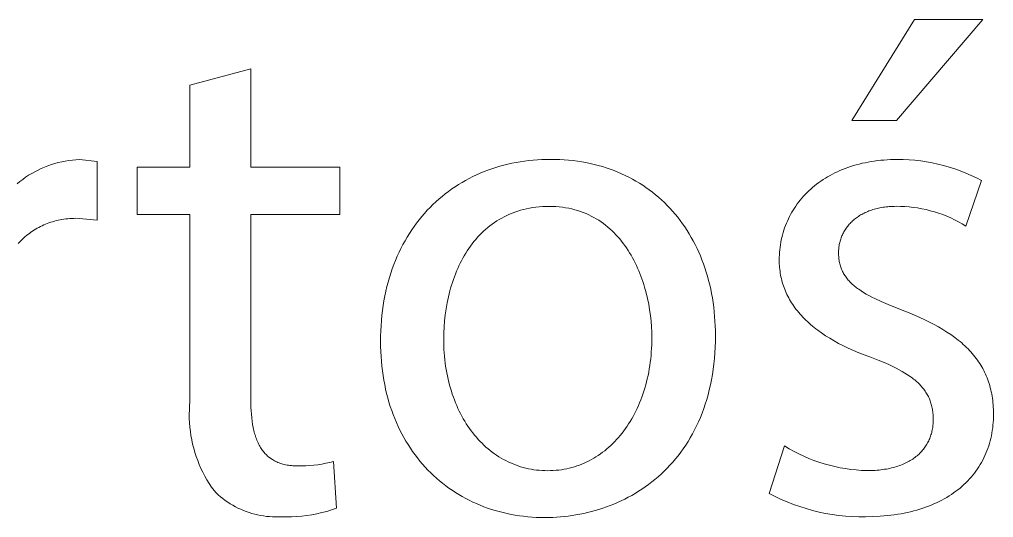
# Model space of a CAD drawing. Header units: millimetres. Extents: x 373 to 3451, y -552 to 1598.
# Drawn here: x 2661.95 to 2704.34, y -500.7 to -479.01 of the extents above; entities that cross this region are included whole.
import ezdxf

# ---------------------------------------------------------------- set-up
doc = ezdxf.new("R2010")
doc.units = ezdxf.units.MM
doc.header["$MEASUREMENT"] = 0
doc.layers.add('Domyślny', color=7, linetype='Continuous', true_color=0x000000)

msp = doc.modelspace()

# ---------------------------------------------------------------- linework, layer by layer
at = {"layer": 'Domyślny', "color": 18, "lineweight": 15, "true_color": 0x000000}
for p, q in [((2698.174, -483.416), (2700.9, -479.009)), ((2703.883, -479.009), (2700.121, -483.416)), ((2700.9, -479.009), (2703.883, -479.009)), ((2669.372, -481.868), (2672.016, -481.161)), ((2672.016, -481.161), (2672.016, -485.445)), ((2669.372, -485.445), (2669.372, -481.868)), ((2700.121, -483.416), (2698.174, -483.416)), ((2663.044, -485.439), (2663.19, -485.382)), ((2663.19, -485.382), (2663.337, -485.33)), ((2663.337, -485.33), (2663.487, -485.284)), ((2663.487, -485.284), (2663.637, -485.243)), ((2663.637, -485.243), (2663.79, -485.207)), ((2663.79, -485.207), (2663.943, -485.176)), ((2663.943, -485.176), (2664.097, -485.151)), ((2664.097, -485.151), (2664.252, -485.131)), ((2664.252, -485.131), (2664.408, -485.116)), ((2664.408, -485.116), (2664.564, -485.107)), ((2664.564, -485.107), (2665.333, -485.199)), ((2665.333, -485.199), (2665.333, -487.751)), ((2682.853, -485.404), (2683.028, -485.356)), ((2683.028, -485.356), (2683.205, -485.312)), ((2683.205, -485.312), (2683.384, -485.272)), ((2683.384, -485.272), (2683.565, -485.236)), ((2683.565, -485.236), (2683.747, -485.205)), ((2683.747, -485.205), (2683.931, -485.177)), ((2683.931, -485.177), (2684.117, -485.154)), ((2684.117, -485.154), (2684.304, -485.135)), ((2684.304, -485.135), (2684.492, -485.12)), ((2684.492, -485.12), (2684.682, -485.109)), ((2684.682, -485.109), (2684.873, -485.103)), ((2684.873, -485.103), (2685.066, -485.101)), ((2685.066, -485.101), (2685.266, -485.103)), ((2685.266, -485.103), (2685.463, -485.11)), ((2685.463, -485.11), (2685.659, -485.121)), ((2685.659, -485.121), (2685.852, -485.137)), ((2685.852, -485.137), (2686.044, -485.157)), ((2686.044, -485.157), (2686.233, -485.182)), ((2686.233, -485.182), (2686.42, -485.21)), ((2686.42, -485.21), (2686.604, -485.244)), ((2686.604, -485.244), (2686.786, -485.281)), ((2686.786, -485.281), (2686.966, -485.323)), ((2686.966, -485.323), (2687.144, -485.368)), ((2687.144, -485.368), (2687.319, -485.418)), ((2698.125, -485.413), (2698.247, -485.375)), ((2698.247, -485.375), (2698.37, -485.339)), ((2698.37, -485.339), (2698.496, -485.305)), ((2698.496, -485.305), (2698.624, -485.274)), ((2698.624, -485.274), (2698.754, -485.246)), ((2698.754, -485.246), (2698.886, -485.22)), ((2698.886, -485.22), (2699.02, -485.197)), ((2699.02, -485.197), (2699.156, -485.176)), ((2699.156, -485.176), (2699.294, -485.158)), ((2699.294, -485.158), (2699.434, -485.142)), ((2699.434, -485.142), (2699.576, -485.13)), ((2699.576, -485.13), (2699.72, -485.12)), ((2699.72, -485.12), (2699.865, -485.113)), ((2699.865, -485.113), (2700.013, -485.108)), ((2700.013, -485.108), (2700.162, -485.107)), ((2700.162, -485.107), (2700.417, -485.11)), ((2700.417, -485.11), (2700.67, -485.122)), ((2700.67, -485.122), (2700.924, -485.142)), ((2700.924, -485.142), (2701.177, -485.17)), ((2701.177, -485.17), (2701.428, -485.207)), ((2701.428, -485.207), (2701.678, -485.253)), ((2701.678, -485.253), (2701.927, -485.307)), ((2701.927, -485.307), (2702.173, -485.369)), ((2702.173, -485.369), (2702.417, -485.439)), ((2662.219, -485.882), (2662.35, -485.796)), ((2662.35, -485.796), (2662.483, -485.715)), ((2662.483, -485.715), (2662.62, -485.639)), ((2662.62, -485.639), (2662.759, -485.567)), ((2662.759, -485.567), (2662.9, -485.501)), ((2662.9, -485.501), (2663.044, -485.439)), ((2667.066, -487.505), (2667.066, -485.445)), ((2667.066, -485.445), (2669.372, -485.445)), ((2672.016, -485.445), (2675.9, -485.445)), ((2675.9, -485.445), (2675.9, -487.505)), ((2681.682, -485.853), (2681.843, -485.777)), ((2681.843, -485.777), (2682.006, -485.705)), ((2682.006, -485.705), (2682.171, -485.637)), ((2682.171, -485.637), (2682.339, -485.573)), ((2682.339, -485.573), (2682.508, -485.513)), ((2682.508, -485.513), (2682.68, -485.456)), ((2682.68, -485.456), (2682.853, -485.404)), ((2687.319, -485.418), (2687.491, -485.472)), ((2687.491, -485.472), (2687.661, -485.531)), ((2687.661, -485.531), (2687.829, -485.593)), ((2687.829, -485.593), (2687.994, -485.659)), ((2687.994, -485.659), (2688.157, -485.729)), ((2688.157, -485.729), (2688.316, -485.803)), ((2688.316, -485.803), (2688.474, -485.881)), ((2697.125, -485.859), (2697.227, -485.801)), ((2697.227, -485.801), (2697.332, -485.745)), ((2697.332, -485.745), (2697.439, -485.691)), ((2697.439, -485.691), (2697.548, -485.639)), ((2697.548, -485.639), (2697.659, -485.589)), ((2697.659, -485.589), (2697.772, -485.542)), ((2697.772, -485.542), (2697.888, -485.496)), ((2697.888, -485.496), (2698.005, -485.453)), ((2698.005, -485.453), (2698.125, -485.413)), ((2702.417, -485.439), (2702.659, -485.518)), ((2702.659, -485.518), (2702.898, -485.604)), ((2702.898, -485.604), (2703.134, -485.699)), ((2703.134, -485.699), (2703.367, -485.801)), ((2703.367, -485.801), (2703.596, -485.911)), ((2661.845, -486.166), (2661.967, -486.067)), ((2661.967, -486.067), (2662.091, -485.972)), ((2662.091, -485.972), (2662.219, -485.882)), ((2680.914, -486.292), (2681.063, -486.196)), ((2681.063, -486.196), (2681.214, -486.105)), ((2681.214, -486.105), (2681.368, -486.017)), ((2681.368, -486.017), (2681.524, -485.933)), ((2681.524, -485.933), (2681.682, -485.853)), ((2688.474, -485.881), (2688.628, -485.963)), ((2688.628, -485.963), (2688.78, -486.048)), ((2688.78, -486.048), (2688.929, -486.137)), ((2688.929, -486.137), (2689.075, -486.23)), ((2689.075, -486.23), (2689.218, -486.327)), ((2696.558, -486.25), (2696.646, -486.18)), ((2696.646, -486.18), (2696.738, -486.112)), ((2696.738, -486.112), (2696.831, -486.046)), ((2696.831, -486.046), (2696.927, -485.982)), ((2696.927, -485.982), (2697.025, -485.92)), ((2697.025, -485.92), (2697.125, -485.859)), ((2703.821, -486.029), (2703.145, -488.007)), ((2703.596, -485.911), (2703.821, -486.029)), ((2680.345, -486.712), (2680.483, -486.601)), ((2680.483, -486.601), (2680.624, -486.494)), ((2680.624, -486.494), (2680.768, -486.391)), ((2680.768, -486.391), (2680.914, -486.292)), ((2689.218, -486.327), (2689.359, -486.427)), ((2689.359, -486.427), (2689.496, -486.531)), ((2689.496, -486.531), (2689.631, -486.639)), ((2689.631, -486.639), (2689.763, -486.75)), ((2696.074, -486.707), (2696.149, -486.627)), ((2696.149, -486.627), (2696.226, -486.548)), ((2696.226, -486.548), (2696.305, -486.471)), ((2696.305, -486.471), (2696.387, -486.396)), ((2696.387, -486.396), (2696.471, -486.322)), ((2696.471, -486.322), (2696.558, -486.25)), ((2679.821, -487.192), (2679.948, -487.066)), ((2679.948, -487.066), (2680.077, -486.944)), ((2680.077, -486.944), (2680.21, -486.826)), ((2680.21, -486.826), (2680.345, -486.712)), ((2689.763, -486.75), (2689.892, -486.864)), ((2689.892, -486.864), (2690.017, -486.982)), ((2690.017, -486.982), (2690.14, -487.104)), ((2695.737, -487.133), (2695.799, -487.045)), ((2695.799, -487.045), (2695.864, -486.958)), ((2695.864, -486.958), (2695.932, -486.873)), ((2695.932, -486.873), (2696.002, -486.789)), ((2696.002, -486.789), (2696.074, -486.707)), ((2669.372, -487.505), (2667.066, -487.505)), ((2669.372, -495.643), (2669.372, -487.505)), ((2675.9, -487.505), (2672.016, -487.505)), ((2672.016, -487.505), (2672.016, -495.55)), ((2679.459, -487.59), (2679.577, -487.453)), ((2679.577, -487.453), (2679.697, -487.321)), ((2679.697, -487.321), (2679.821, -487.192)), ((2683.276, -487.49), (2683.161, -487.542)), ((2683.393, -487.442), (2683.276, -487.49)), ((2683.513, -487.397), (2683.393, -487.442)), ((2683.636, -487.355), (2683.513, -487.397)), ((2683.761, -487.317), (2683.636, -487.355)), ((2683.889, -487.283), (2683.761, -487.317)), ((2684.019, -487.252), (2683.889, -487.283)), ((2684.152, -487.226), (2684.019, -487.252)), ((2684.288, -487.203), (2684.152, -487.226)), ((2684.426, -487.184), (2684.288, -487.203)), ((2684.566, -487.17), (2684.426, -487.184)), ((2684.71, -487.159), (2684.566, -487.17)), ((2684.856, -487.153), (2684.71, -487.159)), ((2685.004, -487.151), (2684.856, -487.153)), ((2685.153, -487.153), (2685.004, -487.151)), ((2685.299, -487.16), (2685.153, -487.153)), ((2685.443, -487.171), (2685.299, -487.16)), ((2685.583, -487.187), (2685.443, -487.171)), ((2685.721, -487.207), (2685.583, -487.187)), ((2685.856, -487.232), (2685.721, -487.207)), ((2685.988, -487.26), (2685.856, -487.232)), ((2686.117, -487.293), (2685.988, -487.26)), ((2686.244, -487.329), (2686.117, -487.293)), ((2686.368, -487.37), (2686.244, -487.329)), ((2686.489, -487.414), (2686.368, -487.37)), ((2686.608, -487.462), (2686.489, -487.414)), ((2686.724, -487.514), (2686.608, -487.462)), ((2686.837, -487.569), (2686.724, -487.514)), ((2690.14, -487.104), (2690.259, -487.229)), ((2690.259, -487.229), (2690.376, -487.357)), ((2690.376, -487.357), (2690.489, -487.488)), ((2690.489, -487.488), (2690.599, -487.623)), ((2695.462, -487.594), (2695.512, -487.499)), ((2695.512, -487.499), (2695.565, -487.405)), ((2695.565, -487.405), (2695.62, -487.313)), ((2695.62, -487.313), (2695.677, -487.222)), ((2695.677, -487.222), (2695.737, -487.133)), ((2698.607, -487.496), (2698.558, -487.524)), ((2698.657, -487.469), (2698.607, -487.496)), ((2698.707, -487.443), (2698.657, -487.469)), ((2698.759, -487.418), (2698.707, -487.443)), ((2698.812, -487.394), (2698.759, -487.418)), ((2698.867, -487.371), (2698.812, -487.394)), ((2698.922, -487.349), (2698.867, -487.371)), ((2698.978, -487.328), (2698.922, -487.349)), ((2699.036, -487.308), (2698.978, -487.328)), ((2699.094, -487.289), (2699.036, -487.308)), ((2699.154, -487.271), (2699.094, -487.289)), ((2699.215, -487.254), (2699.154, -487.271)), ((2699.276, -487.239), (2699.215, -487.254)), ((2699.339, -487.224), (2699.276, -487.239)), ((2699.403, -487.211), (2699.339, -487.224)), ((2699.468, -487.199), (2699.403, -487.211)), ((2699.534, -487.188), (2699.468, -487.199)), ((2699.601, -487.179), (2699.534, -487.188)), ((2699.67, -487.17), (2699.601, -487.179)), ((2699.739, -487.163), (2699.67, -487.17)), ((2699.809, -487.157), (2699.739, -487.163)), ((2699.881, -487.152), (2699.809, -487.157)), ((2699.953, -487.149), (2699.881, -487.152)), ((2700.026, -487.147), (2699.953, -487.149)), ((2700.101, -487.146), (2700.026, -487.147)), ((2700.289, -487.148), (2700.101, -487.146)), ((2700.478, -487.157), (2700.289, -487.148)), ((2700.666, -487.171), (2700.478, -487.157)), ((2700.853, -487.192), (2700.666, -487.171)), ((2701.04, -487.219), (2700.853, -487.192)), ((2701.225, -487.252), (2701.04, -487.219)), ((2701.41, -487.291), (2701.225, -487.252)), ((2701.593, -487.337), (2701.41, -487.291)), ((2701.774, -487.388), (2701.593, -487.337)), ((2701.954, -487.445), (2701.774, -487.388)), ((2702.131, -487.508), (2701.954, -487.445)), ((2702.307, -487.577), (2702.131, -487.508)), ((2663.082, -487.925), (2663.007, -487.957)), ((2663.158, -487.895), (2663.082, -487.925)), ((2663.235, -487.867), (2663.158, -487.895)), ((2663.313, -487.84), (2663.235, -487.867)), ((2663.391, -487.815), (2663.313, -487.84)), ((2663.471, -487.792), (2663.391, -487.815)), ((2663.552, -487.771), (2663.471, -487.792)), ((2663.634, -487.752), (2663.552, -487.771)), ((2663.716, -487.735), (2663.634, -487.752)), ((2663.8, -487.72), (2663.716, -487.735)), ((2663.884, -487.706), (2663.8, -487.72)), ((2663.97, -487.695), (2663.884, -487.706)), ((2664.056, -487.686), (2663.97, -487.695)), ((2664.143, -487.679), (2664.056, -487.686)), ((2664.231, -487.673), (2664.143, -487.679)), ((2664.32, -487.67), (2664.231, -487.673)), ((2664.41, -487.669), (2664.32, -487.67)), ((2665.333, -487.751), (2664.41, -487.669)), ((2679.126, -488.021), (2679.234, -487.873)), ((2679.234, -487.873), (2679.345, -487.73)), ((2679.345, -487.73), (2679.459, -487.59)), ((2682.522, -487.921), (2682.425, -487.995)), ((2682.623, -487.851), (2682.522, -487.921)), ((2682.725, -487.783), (2682.623, -487.851)), ((2682.83, -487.718), (2682.725, -487.783)), ((2682.938, -487.656), (2682.83, -487.718)), ((2683.048, -487.597), (2682.938, -487.656)), ((2683.161, -487.542), (2683.048, -487.597)), ((2686.948, -487.628), (2686.837, -487.569)), ((2687.056, -487.69), (2686.948, -487.628)), ((2687.161, -487.755), (2687.056, -487.69)), ((2687.264, -487.823), (2687.161, -487.755)), ((2687.364, -487.895), (2687.264, -487.823)), ((2687.462, -487.969), (2687.364, -487.895)), ((2690.599, -487.623), (2690.706, -487.761)), ((2690.706, -487.761), (2690.809, -487.902)), ((2690.809, -487.902), (2690.909, -488.046)), ((2695.289, -487.986), (2695.328, -487.886)), ((2695.328, -487.886), (2695.37, -487.788)), ((2695.37, -487.788), (2695.415, -487.69)), ((2695.415, -487.69), (2695.462, -487.594)), ((2698.066, -487.927), (2698.033, -487.965)), ((2698.101, -487.889), (2698.066, -487.927)), ((2698.137, -487.852), (2698.101, -487.889)), ((2698.174, -487.815), (2698.137, -487.852)), ((2698.212, -487.78), (2698.174, -487.815)), ((2698.251, -487.745), (2698.212, -487.78)), ((2698.291, -487.711), (2698.251, -487.745)), ((2698.333, -487.677), (2698.291, -487.711)), ((2698.376, -487.645), (2698.333, -487.677)), ((2698.42, -487.613), (2698.376, -487.645)), ((2698.465, -487.583), (2698.42, -487.613)), ((2698.511, -487.553), (2698.465, -487.583)), ((2698.558, -487.524), (2698.511, -487.553)), ((2702.48, -487.652), (2702.307, -487.577)), ((2702.651, -487.733), (2702.48, -487.652)), ((2702.818, -487.819), (2702.651, -487.733)), ((2702.983, -487.91), (2702.818, -487.819)), ((2703.145, -488.007), (2702.983, -487.91)), ((2662.38, -488.325), (2662.315, -488.374)), ((2662.445, -488.277), (2662.38, -488.325)), ((2662.512, -488.231), (2662.445, -488.277)), ((2662.579, -488.187), (2662.512, -488.231)), ((2662.648, -488.144), (2662.579, -488.187)), ((2662.718, -488.104), (2662.648, -488.144)), ((2662.789, -488.064), (2662.718, -488.104)), ((2662.861, -488.027), (2662.789, -488.064)), ((2662.933, -487.991), (2662.861, -488.027)), ((2663.007, -487.957), (2662.933, -487.991)), ((2678.824, -488.483), (2678.921, -488.326)), ((2678.921, -488.326), (2679.022, -488.171)), ((2679.022, -488.171), (2679.126, -488.021)), ((2682.058, -488.318), (2681.973, -488.406)), ((2682.146, -488.234), (2682.058, -488.318)), ((2682.237, -488.151), (2682.146, -488.234)), ((2682.33, -488.072), (2682.237, -488.151)), ((2682.425, -487.995), (2682.33, -488.072)), ((2687.557, -488.047), (2687.462, -487.969)), ((2687.65, -488.127), (2687.557, -488.047)), ((2687.74, -488.21), (2687.65, -488.127)), ((2687.828, -488.295), (2687.74, -488.21)), ((2687.913, -488.383), (2687.828, -488.295)), ((2690.909, -488.046), (2691.006, -488.194)), ((2691.006, -488.194), (2691.1, -488.344)), ((2691.1, -488.344), (2691.19, -488.498)), ((2695.157, -488.396), (2695.186, -488.292)), ((2695.186, -488.292), (2695.217, -488.189)), ((2695.217, -488.189), (2695.252, -488.087)), ((2695.252, -488.087), (2695.289, -487.986)), ((2697.787, -488.342), (2697.766, -488.387)), ((2697.81, -488.298), (2697.787, -488.342)), ((2697.833, -488.254), (2697.81, -488.298)), ((2697.858, -488.211), (2697.833, -488.254)), ((2697.884, -488.169), (2697.858, -488.211)), ((2697.912, -488.127), (2697.884, -488.169)), ((2697.94, -488.085), (2697.912, -488.127)), ((2697.97, -488.045), (2697.94, -488.085)), ((2698.001, -488.005), (2697.97, -488.045)), ((2698.033, -487.965), (2698.001, -488.005)), ((2661.952, -488.701), (2661.895, -488.761)), ((2662.01, -488.643), (2661.952, -488.701)), ((2662.068, -488.586), (2662.01, -488.643)), ((2662.129, -488.53), (2662.068, -488.586)), ((2662.19, -488.477), (2662.129, -488.53)), ((2662.252, -488.424), (2662.19, -488.477)), ((2662.315, -488.374), (2662.252, -488.424)), ((2678.639, -488.809), (2678.73, -488.645)), ((2678.73, -488.645), (2678.824, -488.483)), ((2681.654, -488.78), (2681.581, -488.879)), ((2681.73, -488.683), (2681.654, -488.78)), ((2681.809, -488.588), (2681.73, -488.683)), ((2681.89, -488.496), (2681.809, -488.588)), ((2681.973, -488.406), (2681.89, -488.496)), ((2687.996, -488.474), (2687.913, -488.383)), ((2688.076, -488.567), (2687.996, -488.474)), ((2688.154, -488.662), (2688.076, -488.567)), ((2688.229, -488.76), (2688.154, -488.662)), ((2688.303, -488.859), (2688.229, -488.76)), ((2691.19, -488.498), (2691.276, -488.654)), ((2691.276, -488.654), (2691.359, -488.813)), ((2695.068, -488.821), (2695.086, -488.713)), ((2695.086, -488.713), (2695.107, -488.607)), ((2695.107, -488.607), (2695.13, -488.501)), ((2695.13, -488.501), (2695.157, -488.396)), ((2697.642, -488.764), (2697.632, -488.813)), ((2697.653, -488.715), (2697.642, -488.764)), ((2697.665, -488.667), (2697.653, -488.715)), ((2697.679, -488.619), (2697.665, -488.667)), ((2697.694, -488.572), (2697.679, -488.619)), ((2697.71, -488.525), (2697.694, -488.572)), ((2697.727, -488.479), (2697.71, -488.525)), ((2697.746, -488.433), (2697.727, -488.479)), ((2697.766, -488.387), (2697.746, -488.433)), ((2678.39, -489.324), (2678.469, -489.149)), ((2678.469, -489.149), (2678.553, -488.977)), ((2678.553, -488.977), (2678.639, -488.809)), ((2681.374, -489.189), (2681.31, -489.296)), ((2681.44, -489.083), (2681.374, -489.189)), ((2681.509, -488.98), (2681.44, -489.083)), ((2681.581, -488.879), (2681.509, -488.98)), ((2688.373, -488.961), (2688.303, -488.859)), ((2688.442, -489.065), (2688.373, -488.961)), ((2688.507, -489.17), (2688.442, -489.065)), ((2688.571, -489.277), (2688.507, -489.17)), ((2691.359, -488.813), (2691.439, -488.976)), ((2691.439, -488.976), (2691.515, -489.141)), ((2691.515, -489.141), (2691.587, -489.309)), ((2695.023, -489.26), (2695.03, -489.149)), ((2695.03, -489.149), (2695.04, -489.039)), ((2695.04, -489.039), (2695.053, -488.93)), ((2695.053, -488.93), (2695.068, -488.821)), ((2697.601, -489.114), (2697.6, -489.165)), ((2697.6, -489.165), (2697.601, -489.223)), ((2697.603, -489.063), (2697.601, -489.114)), ((2697.606, -489.012), (2697.603, -489.063)), ((2697.611, -488.962), (2697.606, -489.012)), ((2697.617, -488.912), (2697.611, -488.962)), ((2697.624, -488.862), (2697.617, -488.912)), ((2697.632, -488.813), (2697.624, -488.862)), ((2678.243, -489.684), (2678.315, -489.502)), ((2678.315, -489.502), (2678.39, -489.324)), ((2681.13, -489.629), (2681.075, -489.743)), ((2681.188, -489.516), (2681.13, -489.629)), ((2681.248, -489.405), (2681.188, -489.516)), ((2681.31, -489.296), (2681.248, -489.405)), ((2688.632, -489.386), (2688.571, -489.277)), ((2688.691, -489.496), (2688.632, -489.386)), ((2688.748, -489.608), (2688.691, -489.496)), ((2688.803, -489.721), (2688.748, -489.608)), ((2691.587, -489.309), (2691.656, -489.48)), ((2691.656, -489.48), (2691.721, -489.654)), ((2695.017, -489.483), (2695.019, -489.371)), ((2695.018, -489.567), (2695.017, -489.483)), ((2695.021, -489.649), (2695.018, -489.567)), ((2695.019, -489.371), (2695.023, -489.26)), ((2697.601, -489.223), (2697.603, -489.28)), ((2697.603, -489.28), (2697.606, -489.335)), ((2697.606, -489.335), (2697.611, -489.39)), ((2697.611, -489.39), (2697.617, -489.444)), ((2697.617, -489.444), (2697.624, -489.497)), ((2697.624, -489.497), (2697.633, -489.549)), ((2697.633, -489.549), (2697.643, -489.6)), ((2697.643, -489.6), (2697.654, -489.65)), ((2678.052, -490.249), (2678.111, -490.057)), ((2678.111, -490.057), (2678.175, -489.869)), ((2678.175, -489.869), (2678.243, -489.684)), ((2680.972, -489.976), (2680.924, -490.095)), ((2681.022, -489.859), (2680.972, -489.976)), ((2681.075, -489.743), (2681.022, -489.859)), ((2688.855, -489.836), (2688.803, -489.721)), ((2688.905, -489.952), (2688.855, -489.836)), ((2688.953, -490.069), (2688.905, -489.952)), ((2691.721, -489.654), (2691.783, -489.83)), ((2691.783, -489.83), (2691.841, -490.009)), ((2691.841, -490.009), (2691.895, -490.191)), ((2695.026, -489.732), (2695.021, -489.649)), ((2695.032, -489.814), (2695.026, -489.732)), ((2695.041, -489.896), (2695.032, -489.814)), ((2695.051, -489.977), (2695.041, -489.896)), ((2695.063, -490.057), (2695.051, -489.977)), ((2695.077, -490.138), (2695.063, -490.057)), ((2697.654, -489.65), (2697.667, -489.7)), ((2697.667, -489.7), (2697.681, -489.748)), ((2697.681, -489.748), (2697.696, -489.796)), ((2697.696, -489.796), (2697.713, -489.843)), ((2697.713, -489.843), (2697.731, -489.89)), ((2697.731, -489.89), (2697.75, -489.935)), ((2697.75, -489.935), (2697.771, -489.98)), ((2697.771, -489.98), (2697.794, -490.025)), ((2697.794, -490.025), (2697.817, -490.068)), ((2677.944, -490.642), (2677.996, -490.444)), ((2677.996, -490.444), (2678.052, -490.249)), ((2680.792, -490.46), (2680.753, -490.583)), ((2680.834, -490.337), (2680.792, -490.46)), ((2680.878, -490.215), (2680.834, -490.337)), ((2680.924, -490.095), (2680.878, -490.215)), ((2688.998, -490.187), (2688.953, -490.069)), ((2689.041, -490.306), (2688.998, -490.187)), ((2689.083, -490.426), (2689.041, -490.306)), ((2689.122, -490.546), (2689.083, -490.426)), ((2691.895, -490.191), (2691.945, -490.375)), ((2691.945, -490.375), (2691.991, -490.562)), ((2695.093, -490.217), (2695.077, -490.138)), ((2695.11, -490.296), (2695.093, -490.217)), ((2695.13, -490.375), (2695.11, -490.296)), ((2695.151, -490.453), (2695.13, -490.375)), ((2695.175, -490.531), (2695.151, -490.453)), ((2697.817, -490.068), (2697.842, -490.111)), ((2697.842, -490.111), (2697.868, -490.153)), ((2697.868, -490.153), (2697.896, -490.195)), ((2697.896, -490.195), (2697.925, -490.236)), ((2697.925, -490.236), (2697.956, -490.277)), ((2697.956, -490.277), (2697.988, -490.317)), ((2697.988, -490.317), (2698.021, -490.356)), ((2698.021, -490.356), (2698.056, -490.395)), ((2698.056, -490.395), (2698.092, -490.434)), ((2698.092, -490.434), (2698.129, -490.472)), ((2698.129, -490.472), (2698.168, -490.509)), ((2677.854, -491.049), (2677.897, -490.844)), ((2677.897, -490.844), (2677.944, -490.642)), ((2680.681, -490.834), (2680.648, -490.961)), ((2680.716, -490.708), (2680.681, -490.834)), ((2680.753, -490.583), (2680.716, -490.708)), ((2689.158, -490.668), (2689.122, -490.546)), ((2689.226, -490.912), (2689.158, -490.668)), ((2689.285, -491.158), (2689.226, -490.912)), ((2691.991, -490.562), (2692.034, -490.752)), ((2692.034, -490.752), (2692.073, -490.943)), ((2695.2, -490.608), (2695.175, -490.531)), ((2695.227, -490.685), (2695.2, -490.608)), ((2695.256, -490.761), (2695.227, -490.685)), ((2695.287, -490.837), (2695.256, -490.761)), ((2695.32, -490.912), (2695.287, -490.837)), ((2695.355, -490.987), (2695.32, -490.912)), ((2698.168, -490.509), (2698.208, -490.546)), ((2698.208, -490.546), (2698.25, -490.583)), ((2698.25, -490.583), (2698.293, -490.62)), ((2698.293, -490.62), (2698.338, -490.655)), ((2698.338, -490.655), (2698.384, -490.691)), ((2698.384, -490.691), (2698.431, -490.726)), ((2698.431, -490.726), (2698.48, -490.761)), ((2698.48, -490.761), (2698.582, -490.831)), ((2698.582, -490.831), (2698.69, -490.899)), ((2698.69, -490.899), (2698.803, -490.966)), ((2677.781, -491.468), (2677.815, -491.257)), ((2677.815, -491.257), (2677.854, -491.049)), ((2680.617, -491.089), (2680.563, -491.347)), ((2680.648, -490.961), (2680.617, -491.089)), ((2689.335, -491.405), (2689.285, -491.158)), ((2692.073, -490.943), (2692.107, -491.138)), ((2692.107, -491.138), (2692.138, -491.335)), ((2692.138, -491.335), (2692.165, -491.534)), ((2695.392, -491.061), (2695.355, -490.987)), ((2695.43, -491.134), (2695.392, -491.061)), ((2695.471, -491.207), (2695.43, -491.134)), ((2695.513, -491.28), (2695.471, -491.207)), ((2695.558, -491.352), (2695.513, -491.28)), ((2698.803, -490.966), (2698.922, -491.033)), ((2698.922, -491.033), (2699.047, -491.099)), ((2699.047, -491.099), (2699.178, -491.164)), ((2699.178, -491.164), (2699.458, -491.296)), ((2699.458, -491.296), (2699.761, -491.427)), ((2677.725, -491.899), (2677.751, -491.682)), ((2677.751, -491.682), (2677.781, -491.468)), ((2680.516, -491.608), (2680.479, -491.87)), ((2680.563, -491.347), (2680.516, -491.608)), ((2689.378, -491.653), (2689.335, -491.405)), ((2689.412, -491.9), (2689.378, -491.653)), ((2692.165, -491.534), (2692.188, -491.735)), ((2692.188, -491.735), (2692.206, -491.939)), ((2695.604, -491.423), (2695.558, -491.352)), ((2695.653, -491.494), (2695.604, -491.423)), ((2695.703, -491.564), (2695.653, -491.494)), ((2695.755, -491.633), (2695.703, -491.564)), ((2695.809, -491.702), (2695.755, -491.633)), ((2695.865, -491.771), (2695.809, -491.702)), ((2699.761, -491.427), (2700.439, -491.697)), ((2700.439, -491.697), (2700.677, -491.791)), ((2677.688, -492.344), (2677.704, -492.12)), ((2677.704, -492.12), (2677.725, -491.899)), ((2680.45, -492.135), (2680.429, -492.4)), ((2680.479, -491.87), (2680.45, -492.135)), ((2689.439, -492.146), (2689.412, -491.9)), ((2689.458, -492.39), (2689.439, -492.146)), ((2692.206, -491.939), (2692.221, -492.145)), ((2692.221, -492.145), (2692.232, -492.354)), ((2695.923, -491.839), (2695.865, -491.771)), ((2695.983, -491.906), (2695.923, -491.839)), ((2696.045, -491.972), (2695.983, -491.906)), ((2696.109, -492.038), (2696.045, -491.972)), ((2696.175, -492.104), (2696.109, -492.038)), ((2696.243, -492.168), (2696.175, -492.104)), ((2696.313, -492.233), (2696.243, -492.168)), ((2700.677, -491.791), (2700.909, -491.887)), ((2700.909, -491.887), (2701.132, -491.985)), ((2701.132, -491.985), (2701.348, -492.085)), ((2701.348, -492.085), (2701.557, -492.187)), ((2677.669, -492.8), (2677.676, -492.571)), ((2677.676, -492.571), (2677.688, -492.344)), ((2680.429, -492.4), (2680.417, -492.665)), ((2689.469, -492.631), (2689.458, -492.39)), ((2692.232, -492.354), (2692.238, -492.564)), ((2692.238, -492.564), (2692.24, -492.777)), ((2696.385, -492.296), (2696.313, -492.233)), ((2696.459, -492.359), (2696.385, -492.296)), ((2696.535, -492.421), (2696.459, -492.359)), ((2696.613, -492.483), (2696.535, -492.421)), ((2696.692, -492.543), (2696.613, -492.483)), ((2696.858, -492.663), (2696.692, -492.543)), ((2701.557, -492.187), (2701.758, -492.292)), ((2701.758, -492.292), (2701.952, -492.399)), ((2701.952, -492.399), (2702.139, -492.508)), ((2702.139, -492.508), (2702.318, -492.62)), ((2677.666, -493.033), (2677.669, -492.8)), ((2680.417, -492.665), (2680.413, -492.931)), ((2680.413, -492.931), (2680.414, -493.083)), ((2689.467, -493.182), (2689.471, -493.026)), ((2689.473, -492.869), (2689.469, -492.631)), ((2689.471, -493.026), (2689.473, -492.869)), ((2692.24, -492.777), (2692.237, -493.033)), ((2697.032, -492.78), (2696.858, -492.663)), ((2697.214, -492.895), (2697.032, -492.78)), ((2697.404, -493.006), (2697.214, -492.895)), ((2697.602, -493.115), (2697.404, -493.006)), ((2702.318, -492.62), (2702.489, -492.735)), ((2702.489, -492.735), (2702.653, -492.853)), ((2702.653, -492.853), (2702.732, -492.913)), ((2702.732, -492.913), (2702.81, -492.974)), ((2702.81, -492.974), (2702.885, -493.035)), ((2677.668, -493.253), (2677.666, -493.033)), ((2677.675, -493.469), (2677.668, -493.253)), ((2680.414, -493.083), (2680.418, -493.234)), ((2680.418, -493.234), (2680.425, -493.384)), ((2680.425, -493.384), (2680.435, -493.532)), ((2689.45, -493.488), (2689.46, -493.336)), ((2689.46, -493.336), (2689.467, -493.182)), ((2692.229, -493.285), (2692.215, -493.532)), ((2692.237, -493.033), (2692.229, -493.285)), ((2697.808, -493.221), (2697.602, -493.115)), ((2698.023, -493.324), (2697.808, -493.221)), ((2698.245, -493.424), (2698.023, -493.324)), ((2698.476, -493.521), (2698.245, -493.424)), ((2702.885, -493.035), (2702.958, -493.098)), ((2702.958, -493.098), (2703.03, -493.161)), ((2703.03, -493.161), (2703.1, -493.225)), ((2703.1, -493.225), (2703.168, -493.29)), ((2703.168, -493.29), (2703.234, -493.355)), ((2703.234, -493.355), (2703.298, -493.422)), ((2703.298, -493.422), (2703.36, -493.489)), ((2677.686, -493.683), (2677.675, -493.469)), ((2677.702, -493.895), (2677.686, -493.683)), ((2680.435, -493.532), (2680.447, -493.679)), ((2680.447, -493.679), (2680.461, -493.825)), ((2680.461, -493.825), (2680.479, -493.97)), ((2689.405, -493.937), (2689.423, -493.789)), ((2689.423, -493.789), (2689.438, -493.639)), ((2689.438, -493.639), (2689.45, -493.488)), ((2692.196, -493.775), (2692.172, -494.013)), ((2692.215, -493.532), (2692.196, -493.775)), ((2698.716, -493.615), (2698.476, -493.521)), ((2698.963, -493.706), (2698.716, -493.615)), ((2699.324, -493.844), (2698.963, -493.706)), ((2699.655, -493.982), (2699.324, -493.844)), ((2703.36, -493.489), (2703.42, -493.557)), ((2703.42, -493.557), (2703.479, -493.627)), ((2703.479, -493.627), (2703.535, -493.697)), ((2703.535, -493.697), (2703.59, -493.768)), ((2703.59, -493.768), (2703.643, -493.84)), ((2703.643, -493.84), (2703.693, -493.913)), ((2677.722, -494.103), (2677.702, -493.895)), ((2677.746, -494.309), (2677.722, -494.103)), ((2680.479, -493.97), (2680.499, -494.113)), ((2680.499, -494.113), (2680.521, -494.254)), ((2680.521, -494.254), (2680.546, -494.394)), ((2689.335, -494.371), (2689.361, -494.228)), ((2689.361, -494.228), (2689.384, -494.083)), ((2689.384, -494.083), (2689.405, -493.937)), ((2692.143, -494.247), (2692.108, -494.476)), ((2692.172, -494.013), (2692.143, -494.247)), ((2699.811, -494.052), (2699.655, -493.982)), ((2699.96, -494.122), (2699.811, -494.052)), ((2700.102, -494.192), (2699.96, -494.122)), ((2700.237, -494.263), (2700.102, -494.192)), ((2700.366, -494.335), (2700.237, -494.263)), ((2703.693, -493.913), (2703.742, -493.987)), ((2703.742, -493.987), (2703.789, -494.062)), ((2703.789, -494.062), (2703.834, -494.138)), ((2703.834, -494.138), (2703.878, -494.215)), ((2703.878, -494.215), (2703.919, -494.293)), ((2703.919, -494.293), (2703.958, -494.372)), ((2677.775, -494.513), (2677.746, -494.309)), ((2677.808, -494.713), (2677.775, -494.513)), ((2677.845, -494.911), (2677.808, -494.713)), ((2680.546, -494.394), (2680.573, -494.533)), ((2680.573, -494.533), (2680.603, -494.67)), ((2680.603, -494.67), (2680.636, -494.805)), ((2689.243, -494.79), (2689.276, -494.652)), ((2689.276, -494.652), (2689.307, -494.512)), ((2689.307, -494.512), (2689.335, -494.371)), ((2692.069, -494.701), (2692.024, -494.921)), ((2692.108, -494.476), (2692.069, -494.701)), ((2700.488, -494.407), (2700.366, -494.335)), ((2700.604, -494.481), (2700.488, -494.407)), ((2700.714, -494.555), (2700.604, -494.481)), ((2700.766, -494.593), (2700.714, -494.555)), ((2700.817, -494.631), (2700.766, -494.593)), ((2700.867, -494.669), (2700.817, -494.631)), ((2700.915, -494.708), (2700.867, -494.669)), ((2700.961, -494.747), (2700.915, -494.708)), ((2703.958, -494.372), (2703.996, -494.452)), ((2703.996, -494.452), (2704.031, -494.533)), ((2704.031, -494.533), (2704.065, -494.616)), ((2704.065, -494.616), (2704.097, -494.699)), ((2704.097, -494.699), (2704.127, -494.784)), ((2677.886, -495.106), (2677.845, -494.911)), ((2677.931, -495.298), (2677.886, -495.106)), ((2680.636, -494.805), (2680.671, -494.939)), ((2680.671, -494.939), (2680.708, -495.071)), ((2680.708, -495.071), (2680.747, -495.201)), ((2689.128, -495.192), (2689.169, -495.06)), ((2689.169, -495.06), (2689.207, -494.926)), ((2689.207, -494.926), (2689.243, -494.79)), ((2691.975, -495.137), (2691.922, -495.349)), ((2692.024, -494.921), (2691.975, -495.137)), ((2701.006, -494.786), (2700.961, -494.747)), ((2701.049, -494.826), (2701.006, -494.786)), ((2701.091, -494.866), (2701.049, -494.826)), ((2701.132, -494.907), (2701.091, -494.866)), ((2701.171, -494.948), (2701.132, -494.907)), ((2701.208, -494.989), (2701.171, -494.948)), ((2701.244, -495.031), (2701.208, -494.989)), ((2701.279, -495.073), (2701.244, -495.031)), ((2701.312, -495.116), (2701.279, -495.073)), ((2701.344, -495.16), (2701.312, -495.116)), ((2704.127, -494.784), (2704.155, -494.869)), ((2704.155, -494.869), (2704.181, -494.956)), ((2704.181, -494.956), (2704.205, -495.044)), ((2704.205, -495.044), (2704.227, -495.133)), ((2704.227, -495.133), (2704.247, -495.224)), ((2672.016, -495.55), (2672.018, -495.721)), ((2677.98, -495.488), (2677.931, -495.298)), ((2678.033, -495.674), (2677.98, -495.488)), ((2680.747, -495.201), (2680.789, -495.329)), ((2680.789, -495.329), (2680.834, -495.456)), ((2680.834, -495.456), (2680.88, -495.581)), ((2688.992, -495.578), (2689.04, -495.451)), ((2689.04, -495.451), (2689.085, -495.323)), ((2689.085, -495.323), (2689.128, -495.192)), ((2691.863, -495.556), (2691.801, -495.759)), ((2691.922, -495.349), (2691.863, -495.556)), ((2701.375, -495.203), (2701.344, -495.16)), ((2701.404, -495.248), (2701.375, -495.203)), ((2701.432, -495.293), (2701.404, -495.248)), ((2701.458, -495.338), (2701.432, -495.293)), ((2701.483, -495.384), (2701.458, -495.338)), ((2701.507, -495.43), (2701.483, -495.384)), ((2701.529, -495.477), (2701.507, -495.43)), ((2701.551, -495.525), (2701.529, -495.477)), ((2701.57, -495.574), (2701.551, -495.525)), ((2701.589, -495.622), (2701.57, -495.574)), ((2704.247, -495.224), (2704.266, -495.315)), ((2704.266, -495.315), (2704.282, -495.408)), ((2704.282, -495.408), (2704.296, -495.502)), ((2704.296, -495.502), (2704.309, -495.597)), ((2669.345, -496.016), (2669.355, -495.829)), ((2669.355, -495.829), (2669.372, -495.643)), ((2672.018, -495.721), (2672.022, -495.887)), ((2672.022, -495.887), (2672.03, -496.048)), ((2678.09, -495.858), (2678.033, -495.674)), ((2678.151, -496.038), (2678.09, -495.858)), ((2680.88, -495.581), (2680.929, -495.704)), ((2680.929, -495.704), (2680.98, -495.825)), ((2680.98, -495.825), (2681.033, -495.944)), ((2681.033, -495.944), (2681.089, -496.061)), ((2688.779, -496.063), (2688.836, -495.945)), ((2688.836, -495.945), (2688.89, -495.824)), ((2688.89, -495.824), (2688.942, -495.702)), ((2688.942, -495.702), (2688.992, -495.578)), ((2691.734, -495.957), (2691.662, -496.151)), ((2691.801, -495.759), (2691.734, -495.957)), ((2701.606, -495.672), (2701.589, -495.622)), ((2701.622, -495.722), (2701.606, -495.672)), ((2701.637, -495.773), (2701.622, -495.722)), ((2701.65, -495.825), (2701.637, -495.773)), ((2701.663, -495.877), (2701.65, -495.825)), ((2701.674, -495.93), (2701.663, -495.877)), ((2701.684, -495.984), (2701.674, -495.93)), ((2701.692, -496.039), (2701.684, -495.984)), ((2704.309, -495.597), (2704.32, -495.694)), ((2704.32, -495.694), (2704.328, -495.792)), ((2704.328, -495.792), (2704.335, -495.891)), ((2704.335, -495.891), (2704.34, -495.991)), ((2704.34, -495.991), (2704.343, -496.093)), ((2669.341, -496.203), (2669.345, -496.016)), ((2669.343, -496.39), (2669.341, -496.203)), ((2669.352, -496.577), (2669.343, -496.39)), ((2672.03, -496.048), (2672.042, -496.205)), ((2672.042, -496.205), (2672.057, -496.356)), ((2672.057, -496.356), (2672.075, -496.503)), ((2678.216, -496.216), (2678.151, -496.038)), ((2678.285, -496.39), (2678.216, -496.216)), ((2678.357, -496.562), (2678.285, -496.39)), ((2681.089, -496.061), (2681.146, -496.176)), ((2681.146, -496.176), (2681.206, -496.289)), ((2681.206, -496.289), (2681.268, -496.4)), ((2681.268, -496.4), (2681.332, -496.508)), ((2688.532, -496.514), (2688.597, -496.404)), ((2688.597, -496.404), (2688.66, -496.293)), ((2688.66, -496.293), (2688.72, -496.179)), ((2688.72, -496.179), (2688.779, -496.063)), ((2691.586, -496.341), (2691.507, -496.527)), ((2691.662, -496.151), (2691.586, -496.341)), ((2701.7, -496.094), (2701.692, -496.039)), ((2701.706, -496.15), (2701.7, -496.094)), ((2701.711, -496.207), (2701.706, -496.15)), ((2701.715, -496.264), (2701.711, -496.207)), ((2701.718, -496.323), (2701.715, -496.264)), ((2701.72, -496.382), (2701.718, -496.323)), ((2701.72, -496.442), (2701.72, -496.382)), ((2704.342, -496.319), (2704.338, -496.44)), ((2704.344, -496.196), (2704.342, -496.319)), ((2704.343, -496.093), (2704.344, -496.196)), ((2669.367, -496.763), (2669.352, -496.577)), ((2669.388, -496.949), (2669.367, -496.763)), ((2672.075, -496.503), (2672.097, -496.645)), ((2672.097, -496.645), (2672.123, -496.782)), ((2672.123, -496.782), (2672.137, -496.849)), ((2678.433, -496.73), (2678.357, -496.562)), ((2678.512, -496.896), (2678.433, -496.73)), ((2681.332, -496.508), (2681.398, -496.615)), ((2681.398, -496.615), (2681.466, -496.719)), ((2681.466, -496.719), (2681.536, -496.821)), ((2681.536, -496.821), (2681.608, -496.92)), ((2688.251, -496.928), (2688.324, -496.828)), ((2688.324, -496.828), (2688.395, -496.725)), ((2688.395, -496.725), (2688.464, -496.621)), ((2688.464, -496.621), (2688.532, -496.514)), ((2691.423, -496.708), (2691.335, -496.885)), ((2691.507, -496.527), (2691.423, -496.708)), ((2701.677, -496.89), (2701.687, -496.836)), ((2701.687, -496.836), (2701.696, -496.781)), ((2701.696, -496.781), (2701.703, -496.726)), ((2701.703, -496.726), (2701.709, -496.67)), ((2701.709, -496.67), (2701.714, -496.613)), ((2701.714, -496.613), (2701.717, -496.557)), ((2701.717, -496.557), (2701.719, -496.5)), ((2701.719, -496.5), (2701.72, -496.442)), ((2704.307, -496.796), (2704.291, -496.913)), ((2704.32, -496.679), (2704.307, -496.796)), ((2704.331, -496.56), (2704.32, -496.679)), ((2704.338, -496.44), (2704.331, -496.56)), ((2669.415, -497.134), (2669.388, -496.949)), ((2669.448, -497.318), (2669.415, -497.134)), ((2672.137, -496.849), (2672.152, -496.914)), ((2672.152, -496.914), (2672.168, -496.978)), ((2672.168, -496.978), (2672.186, -497.041)), ((2672.186, -497.041), (2672.204, -497.102)), ((2672.204, -497.102), (2672.223, -497.162)), ((2672.223, -497.162), (2672.243, -497.221)), ((2672.243, -497.221), (2672.264, -497.279)), ((2678.595, -497.058), (2678.512, -496.896)), ((2678.682, -497.217), (2678.595, -497.058)), ((2678.772, -497.373), (2678.682, -497.217)), ((2681.608, -496.92), (2681.682, -497.018)), ((2681.682, -497.018), (2681.758, -497.112)), ((2681.758, -497.112), (2681.836, -497.205)), ((2681.836, -497.205), (2681.916, -497.295)), ((2687.94, -497.303), (2688.021, -497.213)), ((2688.021, -497.213), (2688.099, -497.12)), ((2688.099, -497.12), (2688.176, -497.025)), ((2688.176, -497.025), (2688.251, -496.928)), ((2691.148, -497.226), (2691.049, -497.391)), ((2691.244, -497.058), (2691.148, -497.226)), ((2691.335, -496.885), (2691.244, -497.058)), ((2701.545, -497.307), (2701.567, -497.257)), ((2701.567, -497.257), (2701.587, -497.206)), ((2701.587, -497.206), (2701.605, -497.155)), ((2701.605, -497.155), (2701.622, -497.103)), ((2701.622, -497.103), (2701.638, -497.051)), ((2701.638, -497.051), (2701.652, -496.998)), ((2701.652, -496.998), (2701.665, -496.944)), ((2701.665, -496.944), (2701.677, -496.89)), ((2704.225, -497.254), (2704.197, -497.365)), ((2704.25, -497.141), (2704.225, -497.254)), ((2704.272, -497.028), (2704.25, -497.141)), ((2704.291, -496.913), (2704.272, -497.028)), ((2669.488, -497.501), (2669.448, -497.318)), ((2669.533, -497.682), (2669.488, -497.501)), ((2669.585, -497.862), (2669.533, -497.682)), ((2672.264, -497.279), (2672.286, -497.335)), ((2672.286, -497.335), (2672.309, -497.39)), ((2672.309, -497.39), (2672.334, -497.444)), ((2672.334, -497.444), (2672.359, -497.496)), ((2672.359, -497.496), (2672.385, -497.547)), ((2672.385, -497.547), (2672.413, -497.597)), ((2672.413, -497.597), (2672.441, -497.645)), ((2672.441, -497.645), (2672.471, -497.692)), ((2672.471, -497.692), (2672.501, -497.738)), ((2678.865, -497.526), (2678.772, -497.373)), ((2678.962, -497.676), (2678.865, -497.526)), ((2679.062, -497.822), (2678.962, -497.676)), ((2681.916, -497.295), (2681.998, -497.382)), ((2681.998, -497.382), (2682.082, -497.467)), ((2682.082, -497.467), (2682.167, -497.55)), ((2682.167, -497.55), (2682.254, -497.629)), ((2682.254, -497.629), (2682.343, -497.707)), ((2687.511, -497.714), (2687.6, -497.637)), ((2687.6, -497.637), (2687.688, -497.558)), ((2687.688, -497.558), (2687.774, -497.475)), ((2687.774, -497.475), (2687.858, -497.391)), ((2687.858, -497.391), (2687.94, -497.303)), ((2690.947, -497.551), (2690.841, -497.707)), ((2691.049, -497.391), (2690.947, -497.551)), ((2694.577, -499.65), (2695.253, -497.58)), ((2695.253, -497.58), (2695.456, -497.702)), ((2701.291, -497.727), (2701.325, -497.683)), ((2701.325, -497.683), (2701.358, -497.639)), ((2701.358, -497.639), (2701.389, -497.593)), ((2701.389, -497.593), (2701.418, -497.547)), ((2701.418, -497.547), (2701.446, -497.501)), ((2701.446, -497.501), (2701.473, -497.453)), ((2701.473, -497.453), (2701.499, -497.405)), ((2701.499, -497.405), (2701.523, -497.356)), ((2701.523, -497.356), (2701.545, -497.307)), ((2704.097, -497.69), (2704.058, -497.795)), ((2704.133, -497.583), (2704.097, -497.69)), ((2704.167, -497.475), (2704.133, -497.583)), ((2704.197, -497.365), (2704.167, -497.475)), ((2669.642, -498.04), (2669.585, -497.862)), ((2669.706, -498.216), (2669.642, -498.04)), ((2672.501, -497.738), (2672.533, -497.782)), ((2672.533, -497.782), (2672.566, -497.825)), ((2672.566, -497.825), (2672.6, -497.867)), ((2672.6, -497.867), (2672.635, -497.907)), ((2672.635, -497.907), (2672.672, -497.946)), ((2672.672, -497.946), (2672.709, -497.984)), ((2672.709, -497.984), (2672.748, -498.02)), ((2672.748, -498.02), (2672.788, -498.054)), ((2672.788, -498.054), (2672.808, -498.071)), ((2672.808, -498.071), (2672.829, -498.088)), ((2672.829, -498.088), (2672.85, -498.104)), ((2672.85, -498.104), (2672.871, -498.119)), ((2672.871, -498.119), (2672.893, -498.135)), ((2679.165, -497.965), (2679.062, -497.822)), ((2679.272, -498.105), (2679.165, -497.965)), ((2679.381, -498.241), (2679.272, -498.105)), ((2682.343, -497.707), (2682.434, -497.781)), ((2682.434, -497.781), (2682.526, -497.853)), ((2682.526, -497.853), (2682.62, -497.922)), ((2682.62, -497.922), (2682.716, -497.988)), ((2682.716, -497.988), (2682.813, -498.051)), ((2682.813, -498.051), (2682.912, -498.111)), ((2682.912, -498.111), (2683.013, -498.169)), ((2686.842, -498.174), (2686.942, -498.117)), ((2686.942, -498.117), (2687.041, -498.057)), ((2687.041, -498.057), (2687.138, -497.994)), ((2687.138, -497.994), (2687.234, -497.928)), ((2687.234, -497.928), (2687.328, -497.86)), ((2687.328, -497.86), (2687.42, -497.788)), ((2687.42, -497.788), (2687.511, -497.714)), ((2690.619, -498.006), (2690.503, -498.15)), ((2690.731, -497.859), (2690.619, -498.006)), ((2690.841, -497.707), (2690.731, -497.859)), ((2695.456, -497.702), (2695.663, -497.818)), ((2695.663, -497.818), (2695.873, -497.927)), ((2695.873, -497.927), (2696.087, -498.028)), ((2696.087, -498.028), (2696.304, -498.123)), ((2700.825, -498.153), (2700.874, -498.118)), ((2700.874, -498.118), (2700.922, -498.083)), ((2700.922, -498.083), (2700.969, -498.047)), ((2700.969, -498.047), (2701.014, -498.01)), ((2701.014, -498.01), (2701.058, -497.972)), ((2701.058, -497.972), (2701.101, -497.933)), ((2701.101, -497.933), (2701.141, -497.894)), ((2701.141, -497.894), (2701.181, -497.853)), ((2701.181, -497.853), (2701.219, -497.812)), ((2701.219, -497.812), (2701.256, -497.77)), ((2701.256, -497.77), (2701.291, -497.727)), ((2703.924, -498.102), (2703.874, -498.201)), ((2703.971, -498.001), (2703.924, -498.102)), ((2704.016, -497.899), (2703.971, -498.001)), ((2704.058, -497.795), (2704.016, -497.899)), ((2669.775, -498.389), (2669.706, -498.216)), ((2669.85, -498.561), (2669.775, -498.389)), ((2672.893, -498.135), (2672.915, -498.15)), ((2672.915, -498.15), (2672.937, -498.164)), ((2672.937, -498.164), (2672.96, -498.179)), ((2672.96, -498.179), (2673.006, -498.206)), ((2673.006, -498.206), (2673.053, -498.232)), ((2673.053, -498.232), (2673.101, -498.257)), ((2673.101, -498.257), (2673.151, -498.28)), ((2673.151, -498.28), (2673.202, -498.302)), ((2673.202, -498.302), (2673.254, -498.322)), ((2673.254, -498.322), (2673.308, -498.341)), ((2673.308, -498.341), (2673.363, -498.359)), ((2673.363, -498.359), (2673.419, -498.375)), ((2673.419, -498.375), (2673.476, -498.389)), ((2673.476, -498.389), (2673.535, -498.402)), ((2673.535, -498.402), (2673.596, -498.413)), ((2673.596, -498.413), (2673.657, -498.423)), ((2673.657, -498.423), (2673.72, -498.432)), ((2673.72, -498.432), (2673.784, -498.439)), ((2673.784, -498.439), (2673.85, -498.444)), ((2673.85, -498.444), (2673.917, -498.448)), ((2673.917, -498.448), (2673.986, -498.45)), ((2673.986, -498.45), (2674.055, -498.451)), ((2674.055, -498.451), (2674.232, -498.452)), ((2674.232, -498.452), (2674.408, -498.447)), ((2674.408, -498.447), (2674.584, -498.436)), ((2674.584, -498.436), (2674.759, -498.42)), ((2674.759, -498.42), (2674.934, -498.398)), ((2674.934, -498.398), (2675.108, -498.371)), ((2675.108, -498.371), (2675.281, -498.338)), ((2675.281, -498.338), (2675.453, -498.3)), ((2675.453, -498.3), (2675.624, -498.256)), ((2675.624, -498.256), (2675.747, -500.296)), ((2679.494, -498.375), (2679.381, -498.241)), ((2679.61, -498.504), (2679.494, -498.375)), ((2679.729, -498.631), (2679.61, -498.504)), ((2683.013, -498.169), (2683.115, -498.223)), ((2683.115, -498.223), (2683.219, -498.275)), ((2683.219, -498.275), (2683.324, -498.323)), ((2683.324, -498.323), (2683.431, -498.368)), ((2683.431, -498.368), (2683.539, -498.411)), ((2683.539, -498.411), (2683.649, -498.45)), ((2683.649, -498.45), (2683.76, -498.485)), ((2683.76, -498.485), (2683.872, -498.518)), ((2683.872, -498.518), (2683.986, -498.547)), ((2685.879, -498.549), (2685.991, -498.52)), ((2685.991, -498.52), (2686.102, -498.488)), ((2686.102, -498.488), (2686.212, -498.452)), ((2686.212, -498.452), (2686.32, -498.414)), ((2686.32, -498.414), (2686.427, -498.372)), ((2686.427, -498.372), (2686.533, -498.327)), ((2686.533, -498.327), (2686.637, -498.279)), ((2686.637, -498.279), (2686.74, -498.228)), ((2686.74, -498.228), (2686.842, -498.174)), ((2690.262, -498.425), (2690.137, -498.556)), ((2690.384, -498.289), (2690.262, -498.425)), ((2690.503, -498.15), (2690.384, -498.289)), ((2696.304, -498.123), (2696.525, -498.209)), ((2696.525, -498.209), (2696.748, -498.289)), ((2696.748, -498.289), (2696.974, -498.361)), ((2696.974, -498.361), (2697.202, -498.425)), ((2697.202, -498.425), (2697.432, -498.482)), ((2697.432, -498.482), (2697.664, -498.53)), ((2697.664, -498.53), (2697.897, -498.571)), ((2699.833, -498.557), (2699.906, -498.54)), ((2699.906, -498.54), (2699.977, -498.522)), ((2699.977, -498.522), (2700.047, -498.503)), ((2700.047, -498.503), (2700.116, -498.483)), ((2700.116, -498.483), (2700.183, -498.461)), ((2700.183, -498.461), (2700.249, -498.439)), ((2700.249, -498.439), (2700.313, -498.415)), ((2700.313, -498.415), (2700.376, -498.39)), ((2700.376, -498.39), (2700.437, -498.364)), ((2700.437, -498.364), (2700.497, -498.337)), ((2700.497, -498.337), (2700.555, -498.309)), ((2700.555, -498.309), (2700.612, -498.28)), ((2700.612, -498.28), (2700.667, -498.249)), ((2700.667, -498.249), (2700.721, -498.218)), ((2700.721, -498.218), (2700.773, -498.186)), ((2700.773, -498.186), (2700.825, -498.153)), ((2703.706, -498.49), (2703.645, -498.582)), ((2703.765, -498.395), (2703.706, -498.49)), ((2703.821, -498.299), (2703.765, -498.395)), ((2703.874, -498.201), (2703.821, -498.299)), ((2669.931, -498.729), (2669.85, -498.561)), ((2670.018, -498.895), (2669.931, -498.729)), ((2670.11, -499.058), (2670.018, -498.895)), ((2679.851, -498.753), (2679.729, -498.631)), ((2679.975, -498.873), (2679.851, -498.753)), ((2680.103, -498.989), (2679.975, -498.873)), ((2683.986, -498.547), (2684.101, -498.574)), ((2684.101, -498.574), (2684.218, -498.596)), ((2684.218, -498.596), (2684.335, -498.616)), ((2684.335, -498.616), (2684.455, -498.631)), ((2684.455, -498.631), (2684.575, -498.644)), ((2684.575, -498.644), (2684.696, -498.653)), ((2684.696, -498.653), (2684.819, -498.658)), ((2684.819, -498.658), (2684.943, -498.66)), ((2684.943, -498.66), (2685.063, -498.658)), ((2685.063, -498.658), (2685.183, -498.653)), ((2685.183, -498.653), (2685.302, -498.644)), ((2685.302, -498.644), (2685.419, -498.632)), ((2685.419, -498.632), (2685.536, -498.616)), ((2685.536, -498.616), (2685.651, -498.597)), ((2685.651, -498.597), (2685.766, -498.575)), ((2685.766, -498.575), (2685.879, -498.549)), ((2689.746, -498.925), (2689.61, -499.04)), ((2689.879, -498.806), (2689.746, -498.925)), ((2690.009, -498.683), (2689.879, -498.806)), ((2690.137, -498.556), (2690.009, -498.683)), ((2697.897, -498.571), (2698.132, -498.604)), ((2698.132, -498.604), (2698.367, -498.629)), ((2698.367, -498.629), (2698.603, -498.647)), ((2698.603, -498.647), (2698.84, -498.656)), ((2698.84, -498.656), (2699.021, -498.653)), ((2699.021, -498.653), (2699.195, -498.645)), ((2699.195, -498.645), (2699.28, -498.638)), ((2699.28, -498.638), (2699.364, -498.631)), ((2699.364, -498.631), (2699.446, -498.622)), ((2699.446, -498.622), (2699.526, -498.611)), ((2699.526, -498.611), (2699.605, -498.6)), ((2699.605, -498.6), (2699.682, -498.587)), ((2699.682, -498.587), (2699.758, -498.572)), ((2699.758, -498.572), (2699.833, -498.557)), ((2703.373, -498.937), (2703.299, -499.021)), ((2703.445, -498.851), (2703.373, -498.937)), ((2703.515, -498.763), (2703.445, -498.851)), ((2703.581, -498.674), (2703.515, -498.763)), ((2703.645, -498.582), (2703.581, -498.674)), ((2670.207, -499.218), (2670.11, -499.058)), ((2670.309, -499.374), (2670.207, -499.218)), ((2670.417, -499.527), (2670.309, -499.374)), ((2680.233, -499.101), (2680.103, -498.989)), ((2680.366, -499.21), (2680.233, -499.101)), ((2680.502, -499.315), (2680.366, -499.21)), ((2680.641, -499.416), (2680.502, -499.315)), ((2689.189, -499.361), (2689.044, -499.46)), ((2689.332, -499.258), (2689.189, -499.361)), ((2689.472, -499.151), (2689.332, -499.258)), ((2689.61, -499.04), (2689.472, -499.151)), ((2702.974, -499.339), (2702.886, -499.414)), ((2703.059, -499.263), (2702.974, -499.339)), ((2703.142, -499.184), (2703.059, -499.263)), ((2703.222, -499.103), (2703.142, -499.184)), ((2703.299, -499.021), (2703.222, -499.103)), ((2670.509, -499.619), (2670.417, -499.527)), ((2670.604, -499.707), (2670.509, -499.619)), ((2670.702, -499.792), (2670.604, -499.707)), ((2670.803, -499.874), (2670.702, -499.792)), ((2680.782, -499.514), (2680.641, -499.416)), ((2680.925, -499.608), (2680.782, -499.514)), ((2681.072, -499.699), (2680.925, -499.608)), ((2681.22, -499.786), (2681.072, -499.699)), ((2681.371, -499.869), (2681.22, -499.786)), ((2688.598, -499.734), (2688.445, -499.817)), ((2688.748, -499.647), (2688.598, -499.734)), ((2688.897, -499.555), (2688.748, -499.647)), ((2689.044, -499.46), (2688.897, -499.555)), ((2694.835, -499.783), (2694.577, -499.65)), ((2695.098, -499.908), (2694.835, -499.783)), ((2702.408, -499.76), (2702.305, -499.823)), ((2702.509, -499.695), (2702.408, -499.76)), ((2702.607, -499.627), (2702.509, -499.695)), ((2702.703, -499.558), (2702.607, -499.627)), ((2702.796, -499.487), (2702.703, -499.558)), ((2702.886, -499.414), (2702.796, -499.487)), ((2670.906, -499.952), (2670.803, -499.874)), ((2671.012, -500.027), (2670.906, -499.952)), ((2671.121, -500.097), (2671.012, -500.027)), ((2671.232, -500.165), (2671.121, -500.097)), ((2671.346, -500.228), (2671.232, -500.165)), ((2671.461, -500.287), (2671.346, -500.228)), ((2681.525, -499.948), (2681.371, -499.869)), ((2681.68, -500.024), (2681.525, -499.948)), ((2681.838, -500.095), (2681.68, -500.024)), ((2681.999, -500.163), (2681.838, -500.095)), ((2682.161, -500.227), (2681.999, -500.163)), ((2682.325, -500.287), (2682.161, -500.227)), ((2687.497, -500.237), (2687.334, -500.294)), ((2687.658, -500.177), (2687.497, -500.237)), ((2687.819, -500.112), (2687.658, -500.177)), ((2687.977, -500.044), (2687.819, -500.112)), ((2688.135, -499.973), (2687.977, -500.044)), ((2688.291, -499.897), (2688.135, -499.973)), ((2688.445, -499.817), (2688.291, -499.897)), ((2695.365, -500.023), (2695.098, -499.908)), ((2695.635, -500.129), (2695.365, -500.023)), ((2695.909, -500.226), (2695.635, -500.129)), ((2696.186, -500.313), (2695.909, -500.226)), ((2701.512, -500.205), (2701.389, -500.251)), ((2701.633, -500.157), (2701.512, -500.205)), ((2701.751, -500.106), (2701.633, -500.157)), ((2701.867, -500.054), (2701.751, -500.106)), ((2701.98, -499.999), (2701.867, -500.054)), ((2702.091, -499.943), (2701.98, -499.999)), ((2702.199, -499.884), (2702.091, -499.943)), ((2702.305, -499.823), (2702.199, -499.884)), ((2671.578, -500.342), (2671.461, -500.287)), ((2671.698, -500.393), (2671.578, -500.342)), ((2671.819, -500.44), (2671.698, -500.393)), ((2671.941, -500.483), (2671.819, -500.44)), ((2672.065, -500.521), (2671.941, -500.483)), ((2672.19, -500.556), (2672.065, -500.521)), ((2672.317, -500.585), (2672.19, -500.556)), ((2672.444, -500.611), (2672.317, -500.585)), ((2672.572, -500.632), (2672.444, -500.611)), ((2672.701, -500.649), (2672.572, -500.632)), ((2672.83, -500.661), (2672.701, -500.649)), ((2672.959, -500.668), (2672.83, -500.661)), ((2674.014, -500.655), (2673.792, -500.666)), ((2674.235, -500.636), (2674.014, -500.655)), ((2674.455, -500.61), (2674.235, -500.636)), ((2674.674, -500.576), (2674.455, -500.61)), ((2674.892, -500.535), (2674.674, -500.576)), ((2675.109, -500.486), (2674.892, -500.535)), ((2675.324, -500.43), (2675.109, -500.486)), ((2675.536, -500.366), (2675.324, -500.43)), ((2675.747, -500.296), (2675.536, -500.366)), ((2682.492, -500.343), (2682.325, -500.287)), ((2682.66, -500.395), (2682.492, -500.343)), ((2682.831, -500.443), (2682.66, -500.395)), ((2683.003, -500.487), (2682.831, -500.443)), ((2683.177, -500.527), (2683.003, -500.487)), ((2683.353, -500.563), (2683.177, -500.527)), ((2683.531, -500.595), (2683.353, -500.563)), ((2683.71, -500.622), (2683.531, -500.595)), ((2683.891, -500.646), (2683.71, -500.622)), ((2684.074, -500.665), (2683.891, -500.646)), ((2685.665, -500.655), (2685.496, -500.671)), ((2685.834, -500.635), (2685.665, -500.655)), ((2686.003, -500.612), (2685.834, -500.635)), ((2686.171, -500.585), (2686.003, -500.612)), ((2686.34, -500.555), (2686.171, -500.585)), ((2686.507, -500.52), (2686.34, -500.555)), ((2686.674, -500.483), (2686.507, -500.52)), ((2686.84, -500.441), (2686.674, -500.483)), ((2687.006, -500.396), (2686.84, -500.441)), ((2687.171, -500.346), (2687.006, -500.396)), ((2687.334, -500.294), (2687.171, -500.346)), ((2696.466, -500.391), (2696.186, -500.313)), ((2696.749, -500.46), (2696.466, -500.391)), ((2697.034, -500.518), (2696.749, -500.46)), ((2697.32, -500.567), (2697.034, -500.518)), ((2697.608, -500.607), (2697.32, -500.567)), ((2697.897, -500.636), (2697.608, -500.607)), ((2698.187, -500.655), (2697.897, -500.636)), ((2698.478, -500.665), (2698.187, -500.655)), ((2699.096, -500.659), (2698.768, -500.665)), ((2699.415, -500.643), (2699.096, -500.659)), ((2699.572, -500.631), (2699.415, -500.643)), ((2699.725, -500.617), (2699.572, -500.631)), ((2699.877, -500.6), (2699.725, -500.617)), ((2700.026, -500.58), (2699.877, -500.6)), ((2700.173, -500.558), (2700.026, -500.58)), ((2700.318, -500.534), (2700.173, -500.558)), ((2700.46, -500.507), (2700.318, -500.534)), ((2700.6, -500.477), (2700.46, -500.507)), ((2700.737, -500.445), (2700.6, -500.477)), ((2700.872, -500.411), (2700.737, -500.445)), ((2701.005, -500.374), (2700.872, -500.411)), ((2701.136, -500.335), (2701.005, -500.374)), ((2701.264, -500.294), (2701.136, -500.335)), ((2701.389, -500.251), (2701.264, -500.294)), ((2673.089, -500.672), (2672.959, -500.668)), ((2673.219, -500.67), (2673.089, -500.672)), ((2673.348, -500.665), (2673.219, -500.67)), ((2673.57, -500.669), (2673.348, -500.665)), ((2673.792, -500.666), (2673.57, -500.669)), ((2684.258, -500.68), (2684.074, -500.665)), ((2684.444, -500.691), (2684.258, -500.68)), ((2684.631, -500.697), (2684.444, -500.691)), ((2684.82, -500.699), (2684.631, -500.697)), ((2684.989, -500.698), (2684.82, -500.699)), ((2685.158, -500.692), (2684.989, -500.698)), ((2685.327, -500.684), (2685.158, -500.692)), ((2685.496, -500.671), (2685.327, -500.684)), ((2698.768, -500.665), (2698.478, -500.665))]:
    msp.add_line(p, q, dxfattribs=at)

doc.saveas('drawing.dxf')
